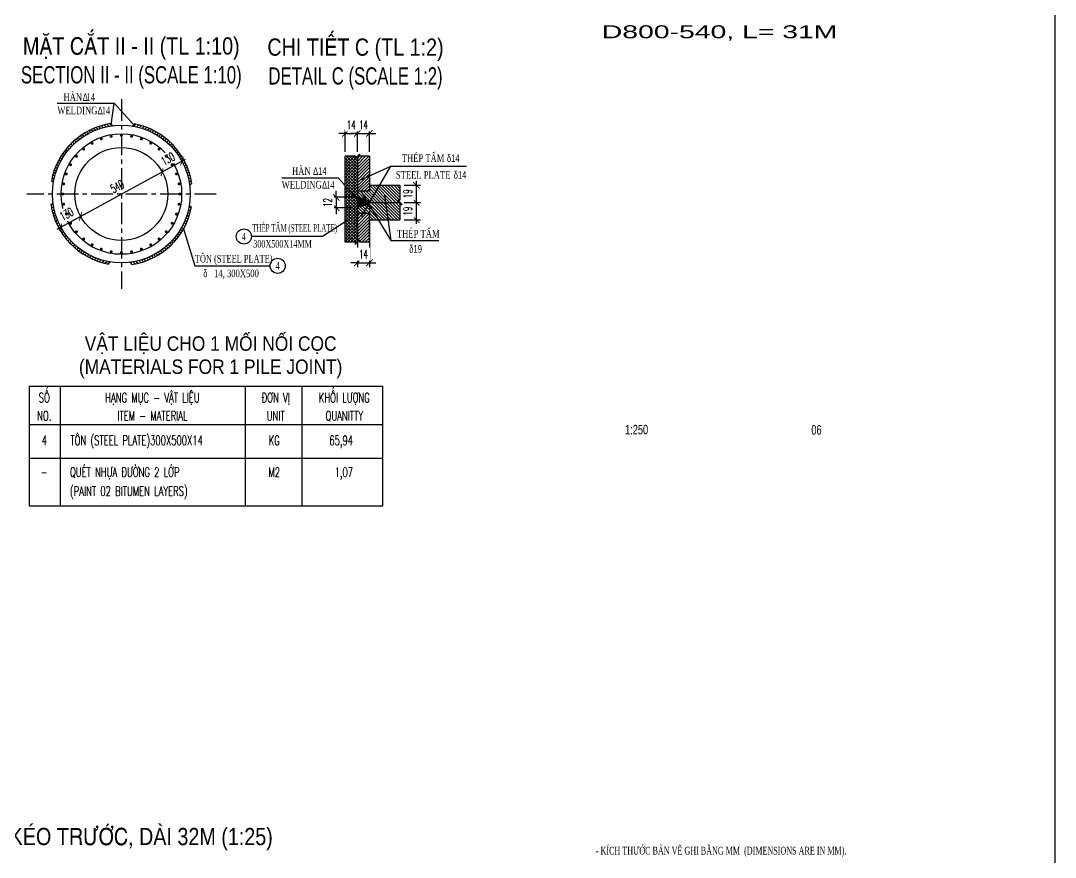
# Model space of a CAD drawing. Extents: x -687 to 808890, y -259 to 107959.
# Drawn here: x 802880 to 808890, y 96811 to 101668 of the extents above; entities that cross this region are included whole.
import ezdxf
from ezdxf.enums import TextEntityAlignment as Align

# ---------------------------------------------------------------- set-up
doc = ezdxf.new("R2010")
doc.units = 0
doc.header["$MEASUREMENT"] = 0
doc.header["$PDMODE"] = 3
doc.linetypes.add('CENTER', pattern=[2, 1.25, -0.25, 0.25, -0.25])
doc.layers.get('0').update_dxf_attribs({"color": 3, "linetype": 'CONTINUOUS'})
doc.layers.get('DEFPOINTS').update_dxf_attribs({"linetype": 'CONTINUOUS'})
for name, color, linetype in [('BORDER', 2, 'CONTINUOUS'), ('COBAN', 3, 'CONTINUOUS'), ('DIMENSION', 4, 'CONTINUOUS'), ('Hatch', 5, 'CONTINUOUS'), ('Kich thuoc', 4, 'CONTINUOUS'), ('KT', 2, 'CONTINUOUS'), ('KTHUOC', 2, 'CONTINUOUS'), ('Text', 3, 'CONTINUOUS'), ('Thep chu', 1, 'CONTINUOUS'), ('Thep dai', 6, 'CONTINUOUS'), ('Tim', 8, 'CENTER'), ('VIEN', 3, 'CONTINUOUS'), ('VL', 9, 'CONTINUOUS')]:
    doc.layers.add(name, color=color, linetype=linetype)
doc.styles.add('CMB-2', font='VHAVANB.TTF', dxfattribs={"width": 1.5, "height": 2})
doc.styles.add('DIM', font='isocp.shx')
doc.styles.add('HOA', font='VHAVAN.TTF')
doc.styles.add('Kichthuoc', font='romans.shx', dxfattribs={"width": 0.6})
doc.styles.get("Standard").update_dxf_attribs({"font": 'vntimeh.shx', "width": 0.65})
doc.styles.add('SYMBOL', font='greeks.shx', dxfattribs={"width": 0.8})
doc.styles.add('Ten', font='VHARIALN.TTF')
doc.styles.add('THUONG', font='vnsimpleh.shx', dxfattribs={"width": 0.8})
doc.dimstyles.new('10a', dxfattribs={"dimscale": 200, "dimtxt": 0.22, "dimasz": 0.12, "dimexe": 0.12, "dimexo": 0.12, "dimgap": 0.1, "dimtad": 1, "dimdec": 0, "dimlfac": 0.5, "dimzin": 0, "dimdsep": 46, "dimtxsty": 'DIM', "dimblk": 'OBLIQUE', "dimcen": 0.09, "dimdle": 0.12, "dimclrd": 4, "dimclre": 4, "dimclrt": 3, "dimadec": 0, "dimazin": 0, "dimtfac": 1, "dimtdec": 0, "dimtmove": 0, "dimatfit": 0, "dimfxl": 1, "dimtolj": 1, "dimtzin": 0, "dimarcsym": 0})
doc.dimstyles.new('25', dxfattribs={"dimscale": 250, "dimtxt": 0.22, "dimasz": 0.15, "dimexe": 0.15, "dimexo": 0.2, "dimgap": 0.1, "dimtad": 1, "dimdec": 0, "dimzin": 0, "dimdsep": 46, "dimtxsty": 'DIM', "dimblk": 'OBLIQUE', "dimcen": 0.09, "dimdle": 0.15, "dimclrt": 3, "dimadec": 0, "dimazin": 0, "dimtfac": 1, "dimtdec": 0, "dimtix": 1, "dimtmove": 1, "dimatfit": 3, "dimfxl": 1, "dimtolj": 1, "dimtzin": 0, "dimarcsym": 0})
doc.dimstyles.new('Dim 250', dxfattribs={"dimscale": 250, "dimtxt": 0.2, "dimasz": 0.15, "dimexe": 0.1, "dimexo": 0.1, "dimgap": 0.1, "dimtad": 1, "dimdec": 0, "dimlfac": -1, "dimzin": 0, "dimdsep": 46, "dimtxsty": 'Kichthuoc', "dimblk": 'ARCHTICK', "dimcen": 0.1, "dimdle": 0.1, "dimclrd": 4, "dimclre": 4, "dimclrt": 3, "dimadec": 0, "dimazin": 0, "dimtfac": 1, "dimtdec": 0, "dimtix": 1, "dimtmove": 2, "dimatfit": 3, "dimfxl": 1, "dimtfill": 1, "dimtolj": 1, "dimtzin": 0, "dimarcsym": 0})

# ---------------------------------------------------------------- blocks, each defined once
blk = doc.blocks.new('_ArchTick')
at = {"color": 0, "linetype": 'ByBlock', "const_width": 0.15}
blk.add_lwpolyline([(-0.5, -0.5), (0.5, 0.5)], dxfattribs=at)
blk = doc.blocks.new('*D436')
at = {"layer": 'DEFPOINTS', "color": 0}
for p in [(804835.7, 100640.2), (804905.7, 100620.2)]:
    blk.add_point(p, dxfattribs=at)
at = {"layer": 'Kich thuoc', "color": 4, "lineweight": -2}
for p, q in [((804835.7, 100615.2), (804835.7, 100238)), ((804905.7, 100595.2), (804905.7, 100238)), ((804835.7, 100263), (804798.2, 100263)), ((804835.7, 100263), (804905.7, 100263)), ((804905.7, 100263), (804943.2, 100263))]:
    blk.add_line(p, q, dxfattribs=at)
at = {"layer": 'Kich thuoc', "color": 4, "lineweight": -2, "xscale": 37.5, "yscale": 37.5, "zscale": 37.5}
blk.add_blockref('_ArchTick', (804835.7, 100263), dxfattribs=at)
at = {"layer": 'Kich thuoc', "color": 4, "lineweight": -2, "xscale": 37.5, "yscale": 37.5, "zscale": 37.5, "rotation": 180}
blk.add_blockref('_ArchTick', (804905.7, 100263), dxfattribs=at)
at = {"layer": 'Kich thuoc', "color": 3, "insert": (804870.7, 100313), "char_height": 50, "attachment_point": 5, "style": 'Kichthuoc', "bg_fill": 3, "box_fill_scale": 1.25, "bg_fill_color": 256, "bg_fill_true_color": 13158600, "bg_fill_transparency": 0}
blk.add_mtext('\\A1;14', dxfattribs=at)
at = {"layer": 'DEFPOINTS', "color": 0}
blk.add_point((804905.7, 100263), dxfattribs=at)
blk = doc.blocks.new('_Oblique')
at = {"color": 0, "linetype": 'ByBlock', "lineweight": -2}
blk.add_line((-0.5, -0.5), (0.5, 0.5), dxfattribs=at)
blk = doc.blocks.new('*D437')
at = {"layer": 'DEFPOINTS', "color": 0}
for p in [(804835.7, 100642.7), (804835.7, 100582)]:
    blk.add_point(p, dxfattribs=at)
at = {"layer": 'Kich thuoc', "color": 4, "lineweight": -2}
for p, q in [((804713.3, 100642.7), (804713.3, 100680.2)), ((804810.7, 100642.7), (804688.3, 100642.7)), ((804713.3, 100642.7), (804713.3, 100582)), ((804810.7, 100582), (804688.3, 100582)), ((804713.3, 100582), (804713.3, 100544.5))]:
    blk.add_line(p, q, dxfattribs=at)
at = {"layer": 'Kich thuoc', "color": 4, "lineweight": -2, "xscale": 37.5, "yscale": 37.5, "zscale": 37.5}
for p, rotation in [((804713.3, 100642.7), 270), ((804713.3, 100582), 90)]:
    blk.add_blockref('_ArchTick', p, dxfattribs=dict(at, rotation=rotation))
at = {"layer": 'Kich thuoc', "color": 3, "insert": (804663.3, 100612.3), "char_height": 50, "attachment_point": 5, "rotation": 90, "style": 'Kichthuoc', "bg_fill": 3, "box_fill_scale": 1.25, "bg_fill_color": 256, "bg_fill_true_color": 13158600, "bg_fill_transparency": 14873453}
blk.add_mtext('\\A1;12', dxfattribs=at)
at = {"layer": 'DEFPOINTS', "color": 0}
blk.add_point((804713.3, 100582), dxfattribs=at)
blk = doc.blocks.new('*D438')
at = {"layer": 'Kich thuoc', "color": 4, "lineweight": -2}
for p, q in [((805108.1, 100612.7), (805203.2, 100612.7)), ((805178.2, 100637.7), (805178.2, 100487.7)), ((805108.1, 100512.7), (805203.2, 100512.7))]:
    blk.add_line(p, q, dxfattribs=at)
at = {"layer": 'Kich thuoc', "color": 4, "lineweight": -2, "xscale": 37.5, "yscale": 37.5, "zscale": 37.5}
for p, rotation in [((805178.2, 100612.7), 90), ((805178.2, 100512.7), 270)]:
    blk.add_blockref('_ArchTick', p, dxfattribs=dict(at, rotation=rotation))
at = {"layer": 'Kich thuoc', "color": 3, "insert": (805128.2, 100562.7), "char_height": 50, "attachment_point": 5, "rotation": 90, "style": 'Kichthuoc', "bg_fill": 3, "box_fill_scale": 1.25, "bg_fill_color": 256, "bg_fill_true_color": 13158600, "bg_fill_transparency": 13434708}
blk.add_mtext('\\A1;19', dxfattribs=at)
at = {"layer": 'DEFPOINTS', "color": 0}
for p in [(805083.1, 100612.7), (805083.1, 100512.7), (805178.2, 100512.7)]:
    blk.add_point(p, dxfattribs=at)
blk = doc.blocks.new('*D439')
at = {"layer": 'Kich thuoc', "color": 4, "lineweight": -2}
for p, q in [((805178.2, 100737.7), (805178.2, 100587.7)), ((805108.1, 100712.7), (805203.2, 100712.7)), ((805108.1, 100612.7), (805203.2, 100612.7))]:
    blk.add_line(p, q, dxfattribs=at)
at = {"layer": 'Kich thuoc', "color": 4, "lineweight": -2, "xscale": 37.5, "yscale": 37.5, "zscale": 37.5}
for p, rotation in [((805178.2, 100712.7), 90), ((805178.2, 100612.7), 270)]:
    blk.add_blockref('_ArchTick', p, dxfattribs=dict(at, rotation=rotation))
at = {"layer": 'Kich thuoc', "color": 3, "insert": (805128.2, 100662.7), "char_height": 50, "attachment_point": 5, "rotation": 90, "style": 'Kichthuoc', "bg_fill": 3, "box_fill_scale": 1.25, "bg_fill_color": 256, "bg_fill_true_color": 13158600, "bg_fill_transparency": 13434708}
blk.add_mtext('\\A1;19', dxfattribs=at)
at = {"layer": 'DEFPOINTS', "color": 0}
for p in [(805083.1, 100712.7), (805083.1, 100612.7), (805178.2, 100612.7)]:
    blk.add_point(p, dxfattribs=at)
blk = doc.blocks.new('*D440')
at = {"layer": 'DEFPOINTS', "color": 0}
for p in [(804835.7, 100881.4), (804905.7, 100881.4)]:
    blk.add_point(p, dxfattribs=at)
at = {"layer": 'Kich thuoc', "color": 4, "lineweight": -2}
for p, q in [((804835.7, 100906.4), (804835.7, 101038.2)), ((804905.7, 100906.4), (804905.7, 101038.2)), ((804835.7, 101013.2), (804798.2, 101013.2)), ((804835.7, 101013.2), (804905.7, 101013.2)), ((804905.7, 101013.2), (804943.2, 101013.2))]:
    blk.add_line(p, q, dxfattribs=at)
at = {"layer": 'Kich thuoc', "color": 4, "lineweight": -2, "xscale": 37.5, "yscale": 37.5, "zscale": 37.5}
blk.add_blockref('_ArchTick', (804835.7, 101013.2), dxfattribs=at)
at = {"layer": 'Kich thuoc', "color": 4, "lineweight": -2, "xscale": 37.5, "yscale": 37.5, "zscale": 37.5, "rotation": 180}
blk.add_blockref('_ArchTick', (804905.7, 101013.2), dxfattribs=at)
at = {"layer": 'Kich thuoc', "color": 3, "insert": (804870.7, 101063.2), "char_height": 50, "attachment_point": 5, "style": 'Kichthuoc', "bg_fill": 3, "box_fill_scale": 1.25, "bg_fill_color": 256, "bg_fill_true_color": 13158600, "bg_fill_transparency": 13434708}
blk.add_mtext('\\A1;14', dxfattribs=at)
at = {"layer": 'DEFPOINTS', "color": 0}
blk.add_point((804905.7, 101013.2), dxfattribs=at)
blk = doc.blocks.new('*D441')
at = {"layer": 'DEFPOINTS', "color": 0}
for p in [(804765.7, 100881.4), (804835.7, 100881.4)]:
    blk.add_point(p, dxfattribs=at)
at = {"layer": 'Kich thuoc', "color": 4, "lineweight": -2}
for p, q in [((804765.7, 100906.4), (804765.7, 101038.2)), ((804835.7, 100906.4), (804835.7, 101038.2)), ((804765.7, 101013.2), (804728.2, 101013.2)), ((804765.7, 101013.2), (804835.7, 101013.2)), ((804835.7, 101013.2), (804873.2, 101013.2))]:
    blk.add_line(p, q, dxfattribs=at)
at = {"layer": 'Kich thuoc', "color": 4, "lineweight": -2, "xscale": 37.5, "yscale": 37.5, "zscale": 37.5}
blk.add_blockref('_ArchTick', (804765.7, 101013.2), dxfattribs=at)
at = {"layer": 'Kich thuoc', "color": 4, "lineweight": -2, "xscale": 37.5, "yscale": 37.5, "zscale": 37.5, "rotation": 180}
blk.add_blockref('_ArchTick', (804835.7, 101013.2), dxfattribs=at)
at = {"layer": 'Kich thuoc', "color": 3, "insert": (804800.7, 101063.2), "char_height": 50, "attachment_point": 5, "style": 'Kichthuoc', "bg_fill": 3, "box_fill_scale": 1.25, "bg_fill_color": 256, "bg_fill_true_color": 13158600, "bg_fill_transparency": 13430064}
blk.add_mtext('\\A1;14', dxfattribs=at)
at = {"layer": 'DEFPOINTS', "color": 0}
blk.add_point((804835.7, 101013.2), dxfattribs=at)
blk = doc.blocks.new('*D442')
at = {"layer": 'Kich thuoc', "color": 4, "lineweight": -2}
for p, q in [((803092, 100458.3), (803250, 100544.4)), ((803240, 100510.5), (803240, 100510.5)), ((803125.9, 100448.3), (803125.9, 100448.3))]:
    blk.add_line(p, q, dxfattribs=at)
at = {"layer": 'Kich thuoc', "color": 4, "lineweight": -2, "xscale": 37.5, "yscale": 37.5, "zscale": 37.5}
for p, rotation in [((803228.1, 100532.5), 28.58698925842273), ((803113.9, 100470.3), 208.5869892584228)]:
    blk.add_blockref('_ArchTick', p, dxfattribs=dict(at, rotation=rotation))
at = {"layer": 'Kich thuoc', "color": 3, "insert": (803147.1, 100545.3), "char_height": 50, "attachment_point": 5, "rotation": 28.58699, "style": 'Kichthuoc', "bg_fill": 3, "box_fill_scale": 1.25, "bg_fill_color": 256, "bg_fill_true_color": 13158600, "bg_fill_transparency": 13432128}
blk.add_mtext('\\A1;130', dxfattribs=at)
at = {"layer": 'DEFPOINTS', "color": 0}
for p in [(803228.1, 100532.5), (803228.1, 100532.5), (803113.9, 100470.3)]:
    blk.add_point(p, dxfattribs=at)
blk = doc.blocks.new('*D443')
at = {"layer": 'DEFPOINTS', "color": 0}
for p in [(803702.2, 100790.8), (803702.2, 100790.8), (803228.1, 100532.5)]:
    blk.add_point(p, dxfattribs=at)
at = {"layer": 'Kich thuoc', "color": 4, "lineweight": -2}
for p, q in [((803206.1, 100520.5), (803724.2, 100802.8)), ((803714.2, 100768.9), (803714.2, 100768.9)), ((803240, 100510.5), (803240, 100510.5))]:
    blk.add_line(p, q, dxfattribs=at)
at = {"layer": 'Kich thuoc', "color": 4, "lineweight": -2, "xscale": 37.5, "yscale": 37.5, "zscale": 37.5}
for p, rotation in [((803702.2, 100790.8), 28.58698925857877), ((803228.1, 100532.5), 208.5869892585788)]:
    blk.add_blockref('_ArchTick', p, dxfattribs=dict(at, rotation=rotation))
at = {"layer": 'Kich thuoc', "color": 3, "insert": (803441.2, 100705.6), "char_height": 50, "attachment_point": 5, "rotation": 28.58699, "style": 'Kichthuoc', "bg_fill": 3, "box_fill_scale": 1.25, "bg_fill_color": 256, "bg_fill_true_color": 13158600, "bg_fill_transparency": 1477904}
blk.add_mtext('\\A1;540', dxfattribs=at)
blk = doc.blocks.new('*D444')
at = {"layer": 'Kich thuoc', "color": 4, "lineweight": -2}
for p, q in [((803680.3, 100778.9), (803838.3, 100865)), ((803828.4, 100831.1), (803828.4, 100831.1)), ((803714.2, 100768.9), (803714.2, 100768.9))]:
    blk.add_line(p, q, dxfattribs=at)
at = {"layer": 'Kich thuoc', "color": 4, "lineweight": -2, "xscale": 37.5, "yscale": 37.5, "zscale": 37.5}
for p, rotation in [((803816.4, 100853), 28.58698925876108), ((803702.2, 100790.8), 208.5869892587611)]:
    blk.add_blockref('_ArchTick', p, dxfattribs=dict(at, rotation=rotation))
at = {"layer": 'Kich thuoc', "color": 3, "insert": (803735.4, 100865.9), "char_height": 50, "attachment_point": 5, "rotation": 28.58699, "style": 'Kichthuoc', "bg_fill": 3, "box_fill_scale": 1.25, "bg_fill_color": 256, "bg_fill_true_color": 13158600, "bg_fill_transparency": 0}
blk.add_mtext('\\A1;130', dxfattribs=at)
at = {"layer": 'DEFPOINTS', "color": 0}
for p in [(803816.4, 100853), (803816.4, 100853), (803702.2, 100790.8)]:
    blk.add_point(p, dxfattribs=at)

msp = doc.modelspace()

# ---------------------------------------------------------------- hatches: boundary and pattern name
at = {"layer": 'VL'}
h = msp.add_hatch(dxfattribs=at)
h.set_pattern_fill('ANSI31', color=256, scale=100, style=0)
h.set_pattern_definition([(45, (29899.795, -7954.975), (-8.83883476, 8.83883476), [])])
h.paths.add_polyline_path([(804905.7, 100881.4), (804848.2, 100881.4), (804848.2, 100893.9), (804835.7, 100881.4), (804835.7, 100677.7), (804905.7, 100677.7)])
h.paths.add_polyline_path([(804905.7, 100547.7), (804835.7, 100547.7), (804835.7, 100381.3), (804848.2, 100393.8), (804848.2, 100381.3), (804905.7, 100381.3)])
h = msp.add_hatch(dxfattribs=at)
h.set_pattern_fill('ANSI31', color=256, scale=100, angle=90, style=0)
h.set_pattern_definition([(135, (29899.795, -7954.975), (-8.83883476, -8.83883476), [])])
h.paths.add_polyline_path([(805083.1, 100600.2), (805095.6, 100600.2), (805083.1, 100612.7), (804905.7, 100612.7), (804905.7, 100605.2), (804835.7, 100582.7), (804835.7, 100547.7), (804905.7, 100547.7), (804905.7, 100512.7), (805083.1, 100512.7)])

# ---------------------------------------------------------------- linework, layer by layer
msp.add_circle((803465.2, 100661.7), 270)
at = {"layer": 'BORDER'}
for p, q in [((802929.6, 99546.4), (804984.4, 99546.4)), ((802929.6, 99546.4), (802929.6, 98851)), ((804984.4, 98851), (804984.4, 99546.4)), ((802929.6, 98851), (804984.4, 98851))]:
    msp.add_line(p, q, dxfattribs=at)
at = {"layer": 'COBAN'}
for p, q in [((804765.7, 100381.3), (804765.7, 100881.4)), ((804905.7, 100881.4), (804905.7, 100677.7)), ((804905.7, 100712.7), (805083.1, 100712.7)), ((804835.7, 100381.3), (804835.7, 100582.7)), ((804905.7, 100381.3), (804905.7, 100547.7))]:
    msp.add_line(p, q, dxfattribs=at)
at = {"layer": 'DIMENSION'}
for p, q in [((803110.1, 99546.4), (803110.1, 98851)), ((804187, 98851), (804187, 99546.4)), ((804515.3, 98851), (804515.3, 99546.4)), ((802929.6, 99323.6), (804984.4, 99323.6)), ((802929.6, 99129), (804984.4, 99129))]:
    msp.add_line(p, q, dxfattribs=at)
at = {"layer": 'KT'}
for p, q in [((805083.1, 100600.2), (805083.1, 100512.7)), ((804823.2, 100381.3), (804765.7, 100381.3)), ((804823.2, 100368.8), (804848.2, 100393.8)), ((804823.2, 100381.3), (804823.2, 100368.8)), ((804848.2, 100393.8), (804848.2, 100381.3)), ((804905.7, 100381.3), (804848.2, 100381.3))]:
    msp.add_line(p, q, dxfattribs=at)
msp.add_circle((804176.8, 100415.5), 44, dxfattribs=at)
at = {"layer": 'KTHUOC'}
for p, q in [((803092.2, 101189.4), (803423.7, 101189.4)), ((803892.1, 100245.2), (804329, 100245.2))]:
    msp.add_line(p, q, dxfattribs=at)
msp.add_circle((804373, 100245.2), 44, dxfattribs=at)
for points in [[(803405.4, 101071), (803407.3, 101057.5), (803420.9, 101059.2)], [(803540.3, 101068.5), (803537.8, 101055), (803524.3, 101057.3)], [(803058.3, 100736.8), (803071.8, 100734.3), (803069.5, 100720.8)], [(803874.5, 100721.4), (803861, 100719.5), (803862.7, 100705.9)], [(803872, 100586.5), (803858.5, 100589), (803860.8, 100602.5)], [(803390, 100254.8), (803392.5, 100268.3), (803406, 100266)], [(803524.9, 100252.3), (803523, 100265.9), (803509.4, 100264.1)]]:
    msp.add_solid(points, dxfattribs=at)
at = {"layer": 'Thep chu'}
msp.add_lwpolyline([(796062.4, 71239), (808889.6, 71239), (808889.6, 106534.8), (796062.4, 106534.8)], close=True, dxfattribs=at)
at = {"layer": 'Thep chu', "const_width": 8.56}
for points in [[(803291.2, 100954.3, 1), (803298.7, 100958.6, 1)], [(803344.7, 100980.1, 1), (803352.7, 100983, 1)], [(803401.8, 100996.1, 1), (803410.3, 100997.6, 1)], [(803460.9, 101002.1, 1), (803469.4, 101002.1, 1)], [(803520, 100997.6, 1), (803528.5, 100996.1, 1)], [(803577.6, 100983, 1), (803585.6, 100980.1, 1)], [(803243.1, 100919.7, 1), (803249.6, 100925.2, 1)], [(803201.6, 100877.2, 1), (803207.1, 100883.7, 1)], [(803143.8, 100774.1, 1), (803146.7, 100782.1, 1)], [(803129.2, 100716.5, 1), (803130.7, 100725, 1)], [(803799.6, 100725, 1), (803801.1, 100716.5, 1)], [(803124.8, 100657.4, 1), (803124.8, 100665.9, 1)], [(803805.6, 100665.9, 1), (803805.6, 100657.4, 1)], [(803801.1, 100606.8, 1), (803799.6, 100598.3, 1)], [(803786.5, 100549.2, 1), (803783.6, 100541.2, 1)], [(803728.7, 100446.1, 1), (803723.2, 100439.6, 1)], [(803249.6, 100398.1, 1), (803243.1, 100403.6, 1)], [(803298.7, 100364.7, 1), (803291.2, 100369, 1)], [(803639.1, 100369, 1), (803631.6, 100364.7, 1)], [(803687.2, 100403.6, 1), (803680.7, 100398.1, 1)], [(803352.7, 100340.3, 1), (803344.7, 100343.2, 1)], [(803410.3, 100325.7, 1), (803401.8, 100327.2, 1)], [(803469.4, 100321.3, 1), (803460.9, 100321.3, 1)], [(803528.5, 100327.2, 1), (803520, 100325.7, 1)], [(803585.6, 100343.2, 1), (803577.6, 100340.3, 1)]]:
    msp.add_lwpolyline(points, format="xyb", close=True, dxfattribs=at)
at = {"layer": 'Thep dai'}
msp.add_circle((803465.2, 100661.7), 350, dxfattribs=at)
at = {"layer": 'VIEN'}
for p, q in [((803405.4, 101071), (803407.3, 101057.5)), ((803537.8, 101055), (803540.3, 101068.5)), ((803071.8, 100734.3), (803058.3, 100736.8)), ((803874.5, 100721.4), (803861, 100719.5)), ((803858.5, 100589), (803872, 100586.5)), ((803392.5, 100268.3), (803390, 100254.8)), ((803524.9, 100252.3), (803523, 100265.9))]:
    msp.add_line(p, q, dxfattribs=at)

# ---------------------------------------------------------------- texts
at = {"layer": 'Text', "color": 3, "style": 'Ten'}
for s, p in [('mÆt c¾t ii - ii (TL 1:10)', (803522.8, 101471.4)), ('chi tiÕt c (TL 1:2)', (804825, 101464.8)), ('C¾t däc cäc èng btct dù øng lùc D800-540 kÐo tr\xadíc, dµi 32m (1:25)', (802202.5, 96881.3))]:
    msp.add_text(s, height=100, dxfattribs=at).set_placement(p, align=Align.CENTER)
at = {"layer": 'Text', "color": 2, "style": 'CMB-2', "width": 1.608333}
msp.add_text('D800-540, L= 31m', height=75, dxfattribs=at).set_placement((806255.7, 101566.3), (807623.9, 101566.3), align=Align.FIT)
at = {"layer": 'Text', "color": 3, "style": 'Ten', "width": 0.85}
for s, p in [('section ii - ii (scale 1:10)', (803522.8, 101304.1)), ('detail c (scale 1:2)', (804825, 101297.5))]:
    msp.add_text(s, height=100, dxfattribs=at).set_placement(p, align=Align.CENTER)
at = {"layer": 'Text'}
for s, height, width, p in [('Hµn  14', 44, 0.75, (803129.1, 101202.5)), ('welding  14', 44, 0.75, (803093.2, 101125)), ('ThÐp tÊm', 44, 0.75, (805093.6, 100848.1)), ('Hµn', 44, 0.75, (804456.5, 100773.1)), ('ThÐp tÊm (steel plate)', 44, 0.5, (804224.6, 100442.8)), ('300x500x14mm', 44, 0.7, (804231.4, 100350.5)), ('- kÝch th\xadíc b¶n vÏ ghi b»ng mm  (dimensions are in mm).', 45, 0.65, (806221, 96826.6))]:
    msp.add_text(s, height=height, dxfattribs=dict(at, width=width)).set_placement(p)
for s, height, style, width, p in [('D', 44, 'SYMBOL', 0.75, (803240.6, 101202.5)), ('D', 44, 'SYMBOL', 0.75, (803327.1, 101125)), ('d14', 44, 'SYMBOL', 0.75, (805355.7, 100848.1)), ('D14', 44, 'SYMBOL', 0.75, (804578.7, 100773.1)), ('d14', 44, 'SYMBOL', 0.75, (805395.5, 100750.8)), ('d19', 44, 'SYMBOL', 0.75, (805137.2, 100320.8)), ('d', 44, 'SYMBOL', 0.75, (803940.6, 100179)), ('t«n (steel plate)300x500x14', 55, 'THUONG', 0.65, (803169.2, 99203.8)), ('quÐt nhùa ®\xadêng 2 líp', 55, 'THUONG', 0.65, (803166.8, 99019.1)), ('(paint 02 bitumen layers)', 55, 'THUONG', 0.65, (803166.8, 98909.3))]:
    msp.add_text(s, height=height, dxfattribs=dict(at, style=style, width=width)).set_placement(p)
at = {"layer": 'Text', "width": 0.7}
for p in [(804176.8, 100415.5), (804373, 100245.2)]:
    msp.add_text('4', height=44, dxfattribs=at).set_placement(p, align=Align.MIDDLE)
at = {"layer": 'Text'}
for s, width, p in [('T«n (steel plate)', 0.6, (804117.5, 100264.1)), (' 14, 300x500', 0.75, (804127.6, 100179))]:
    msp.add_text(s, height=44, dxfattribs=dict(at, width=width)).set_placement(p, align=Align.CENTER)
for s, height, style, width, p in [('vËt liÖu cho 1 mèi nèi cäc', 83.81, 'HOA', 0.9, (803983.6, 99751.7)), ('(materials for 1 pile joint)', 83.81, 'HOA', 0.9, (803983.6, 99617.2)), ('sè', 55, 'THUONG', 0.65, (803017.3, 99451.8)), ('h¹ng môc - vËt liÖu', 55, 'THUONG', 0.65, (803645.5, 99451.8)), ('khèi l\xadîng', 55, 'THUONG', 0.65, (804760, 99451.8)), ('®¬n vÞ', 55, 'THUONG', 0.65, (804361.7, 99451.8)), ('no.', 55, 'THUONG', 0.65, (803017.3, 99346.9)), ('item - material', 55, 'THUONG', 0.65, (803645.5, 99346.9)), ('unit', 55, 'THUONG', 0.65, (804361.7, 99346.9)), ('quanitty', 55, 'THUONG', 0.65, (804760, 99346.9)), ('4', 55, 'THUONG', 0.65, (803017.3, 99203.8)), ('kg', 55, 'THUONG', 0.65, (804352.9, 99203.8)), ('-', 55, 'THUONG', 0.65, (803017.3, 99019.1)), ('m2', 55, 'THUONG', 0.65, (804352.9, 99019.1))]:
    msp.add_text(s, height=height, dxfattribs=dict(at, style=style, width=width)).set_placement(p, align=Align.CENTER)
at = {"layer": 'Text', "color": 4, "style": 'Ten', "width": 0.85}
for s, p in [('1:250', (806457.7, 99266.3)), ('06', (807502.4, 99264.7))]:
    msp.add_text(s, height=55, dxfattribs=at).set_placement(p, align=Align.CENTER)
at = {"layer": 'Text', "style": 'THUONG', "width": 0.65}
for s, p in [('65,94', (804810.9, 99203.8)), ('1,07', (804810.9, 99019.1))]:
    msp.add_text(s, height=55, dxfattribs=at).set_placement(p, align=Align.RIGHT)

# ---------------------------------------------------------------- leaders
at = {"layer": 'KTHUOC'}
for points in [[(803406.4, 101064.2), (803423.7, 101189.4)], [(803534.8, 101064.6), (803423.7, 101189.4)], [(804860.7, 100746.2), (805029.9, 100823.5)], [(804993.9, 100657.7), (805029.9, 100391.8)], [(803826.3, 100459.9), (803892.1, 100245.2)]]:
    msp.add_leader(points, dimstyle='10a', dxfattribs=at)

# ---------------------------------------------------------------- next in the draw order: dimensions: what is measured, and where the dimension line sits
at = {"layer": 'Kich thuoc'}
dim = msp.add_aligned_dim(p1=(803113.9, 100470.3), p2=(803228.1, 100532.5), distance=0, dimstyle='Dim 250', dxfattribs=at)
dim.commit()
dim.dimension.update_dxf_attribs({"geometry": '*D442', "text_midpoint": (803147.1, 100545.3)})
dim = msp.add_linear_dim(base=(804905.7, 100263), p1=(804835.7, 100640.2), p2=(804905.7, 100620.2), dimstyle='Dim 250', override={"dimlfac": 0.2}, dxfattribs=at)
dim.commit()
dim.dimension.update_dxf_attribs({"geometry": '*D436', "text_midpoint": (804870.7, 100313)})

# ---------------------------------------------------------------- next in the draw order: hatches: boundary and pattern name
at = {"layer": 'VL'}
h = msp.add_hatch(dxfattribs=at)
h.set_pattern_fill('ANSI31', color=256, scale=100, angle=90, style=0)
h.set_pattern_definition([(135, (789256.914, 102926.133), (-8.838835, -8.838835), [])])
h.paths.add_polyline_path([(804905.7, 100677.7), (804835.7, 100677.7), (804835.7, 100642.7), (804905.7, 100620.2), (804905.7, 100612.7), (805083.1, 100612.7), (805070.6, 100625.2), (805083.1, 100625.2), (805083.1, 100712.7), (804905.7, 100712.7)])

# ---------------------------------------------------------------- next in the draw order: linework, layer by layer
at = {"layer": 'COBAN'}
for p, q in [((804835.7, 100881.4), (804835.7, 100640.2)), ((804905.7, 100605.2), (804905.7, 100620.2)), ((804905.7, 100612.7), (805083.1, 100612.7)), ((804905.7, 100512.7), (805083.1, 100512.7))]:
    msp.add_line(p, q, dxfattribs=at)
at = {"layer": 'KTHUOC'}
msp.add_solid([(803055.8, 100601.9), (803069.4, 100603.8), (803067.6, 100617.4)], dxfattribs=at)
at = {"layer": 'Thep chu', "const_width": 8.56}
for points in [[(803130.7, 100598.3, 1), (803129.2, 100606.8, 1)], [(803146.7, 100541.2, 1), (803143.8, 100549.2, 1)], [(803207.1, 100439.6, 1), (803201.6, 100446.1, 1)]]:
    msp.add_lwpolyline(points, format="xyb", close=True, dxfattribs=at)
at = {"layer": 'VIEN'}
msp.add_line((803055.8, 100601.9), (803069.4, 100603.8), dxfattribs=at)

# ---------------------------------------------------------------- next in the draw order: dimensions: what is measured, and where the dimension line sits
at = {"layer": 'Kich thuoc'}
dim = msp.add_aligned_dim(p1=(803228.1, 100532.5), p2=(803702.2, 100790.8), distance=0, dimstyle='Dim 250', dxfattribs=at)
dim.commit()
dim.dimension.update_dxf_attribs({"geometry": '*D443', "text_midpoint": (803441.2, 100705.6)})

# ---------------------------------------------------------------- next in the draw order: leaders
at = {"layer": 'KTHUOC'}
for points in [[(804860.7, 100531.5), (805029.9, 100823.5), (805469.2, 100823.5)], [(804855.8, 100678.2), (805029.9, 100391.8), (805309.6, 100391.8)]]:
    msp.add_leader(points, dimstyle='10a', dxfattribs=at)

# ---------------------------------------------------------------- next in the draw order: linework, layer by layer
at = {"layer": 'Thep chu', "const_width": 8.56}
for points in [[(803168.2, 100828.1, 1), (803172.5, 100835.6, 1)], [(803172.5, 100487.7, 1), (803168.2, 100495.2, 1)], [(803762.1, 100495.2, 1), (803757.8, 100487.7, 1)]]:
    msp.add_lwpolyline(points, format="xyb", close=True, dxfattribs=at)
at = {"layer": 'Tim', "ltscale": 100}
for p, q in [((803465.2, 101211.7), (803465.2, 100111.7)), ((804015.2, 100661.7), (802915.2, 100661.7))]:
    msp.add_line(p, q, dxfattribs=at)
at = {"layer": 'VIEN'}
for start, end in [(98.30968, 169.53371), (188.30968, 259.53371), (278.30968, 349.53371)]:
    msp.add_arc((803465.2, 100661.7), 413.7, start, end, dxfattribs=at)

# ---------------------------------------------------------------- next in the draw order: dimensions: what is measured, and where the dimension line sits
at = {"layer": 'Kich thuoc'}
dim = msp.add_linear_dim(base=(804905.7, 101013.2), p1=(804835.7, 100881.4), p2=(804905.7, 100881.4), dimstyle='Dim 250', override={"dimlfac": 0.2}, dxfattribs=at)
dim.commit()
dim.dimension.update_dxf_attribs({"geometry": '*D440', "text_midpoint": (804870.7, 101063.2)})
dim = msp.add_aligned_dim(p1=(803702.2, 100790.8), p2=(803816.4, 100853), distance=0, dimstyle='Dim 250', dxfattribs=at)
dim.commit()
dim.dimension.update_dxf_attribs({"geometry": '*D444', "text_midpoint": (803735.4, 100865.9)})
dim = msp.add_linear_dim(base=(804713.3, 100582), p1=(804835.7, 100642.7), p2=(804835.7, 100582), angle=90, dimstyle='Dim 250', override={"dimlfac": 0.2}, dxfattribs=at)
dim.commit()
dim.dimension.update_dxf_attribs({"geometry": '*D437', "text_midpoint": (804663.3, 100612.3)})
dim = msp.add_linear_dim(base=(805178.2, 100512.7), p1=(805083.1, 100612.7), p2=(805083.1, 100512.7), angle=90, text='19', dimstyle='Dim 250', override={"dimlfac": 0.2}, dxfattribs=at)
dim.commit()
dim.dimension.update_dxf_attribs({"geometry": '*D438', "text_midpoint": (805128.2, 100562.7)})

# ---------------------------------------------------------------- next in the draw order: hatches: boundary and pattern name
at = {"layer": 'Hatch'}
h = msp.add_hatch(dxfattribs=at)
h.set_pattern_fill('ANSI31', color=256, scale=114.285714, style=0)
h.set_pattern_definition([(45, (800657.011, 97750.096), (-10.101525, 10.101525), [])])
h.paths.add_polyline_path([(803540.3, 101068.5), (803537.8, 101055, -0.321181), (803861, 100719.5), (803874.5, 100721.4, 0.321181)])
h.paths.add_polyline_path([(803069.4, 100603.8), (803055.8, 100601.9, 0.321181), (803390, 100254.8), (803392.5, 100268.3, -0.321181)])
h = msp.add_hatch(dxfattribs=at)
h.set_pattern_fill('ANSI31', color=256, scale=114.285714, angle=90, style=0)
h.set_pattern_definition([(135, (800657.011, 97750.096), (-10.101525, -10.101525), [])])
h.paths.add_polyline_path([(803058.3, 100736.8), (803071.8, 100734.3, -0.321181), (803407.3, 101057.5), (803405.4, 101071, 0.321181)])
h.paths.add_polyline_path([(803523, 100265.9), (803524.9, 100252.3, 0.321181), (803872, 100586.5), (803858.5, 100589, -0.321181)])
at = {"layer": 'KT'}
msp.add_hatch(color=256, dxfattribs=at).paths.add_polyline_path([(804835.7, 100642.7), (804835.7, 100582.7), (804905.7, 100605.2), (804905.7, 100620.2)])

# ---------------------------------------------------------------- next in the draw order: linework, layer by layer
msp.add_circle((803465.2, 100661.7), 400)
at = {"layer": 'COBAN'}
for p, q in [((804905.7, 100677.7), (804835.7, 100677.7)), ((804835.7, 100642.7), (804835.7, 100582.7)), ((804905.7, 100620.2), (804835.7, 100642.7)), ((804905.7, 100605.2), (804835.7, 100582.7)), ((804905.7, 100547.7), (804835.7, 100547.7))]:
    msp.add_line(p, q, dxfattribs=at)
at = {"layer": 'Thep chu', "const_width": 8.56}
for points in [[(803631.6, 100958.6, 1), (803639.1, 100954.3, 1)], [(803680.7, 100925.2, 1), (803687.2, 100919.7, 1)], [(803723.2, 100883.7, 1), (803728.7, 100877.2, 1)], [(803757.8, 100835.6, 1), (803762.1, 100828.1, 1)], [(803783.6, 100782.1, 1), (803786.5, 100774.1, 1)]]:
    msp.add_lwpolyline(points, format="xyb", close=True, dxfattribs=at)
at = {"layer": 'VIEN'}
msp.add_arc((803465.2, 100661.7), 413.7, 8.30968, 79.53371, dxfattribs=at)

# ---------------------------------------------------------------- next in the draw order: texts
at = {"layer": 'Text', "width": 0.75}
for s, p in [('welding  14', (804396.3, 100693.7)), ('ThÐp tÊm', (805065.6, 100409.3))]:
    msp.add_text(s, height=44, dxfattribs=at).set_placement(p)
at = {"layer": 'Text', "style": 'SYMBOL', "width": 0.75}
msp.add_text('D', height=44, dxfattribs=at).set_placement((804630.2, 100693.7))

# ---------------------------------------------------------------- next in the draw order: dimensions: what is measured, and where the dimension line sits
at = {"layer": 'Kich thuoc'}
dim = msp.add_linear_dim(base=(804835.7, 101013.2), p1=(804765.7, 100881.4), p2=(804835.7, 100881.4), dimstyle='Dim 250', override={"dimlfac": 0.2}, dxfattribs=at)
dim.commit()
dim.dimension.update_dxf_attribs({"geometry": '*D441', "text_midpoint": (804800.7, 101063.2)})
dim = msp.add_linear_dim(base=(805178.2, 100612.7), p1=(805083.1, 100712.7), p2=(805083.1, 100612.7), angle=90, text='19', dimstyle='Dim 250', override={"dimlfac": 0.2}, dxfattribs=at)
dim.commit()
dim.dimension.update_dxf_attribs({"geometry": '*D439', "text_midpoint": (805128.2, 100662.7)})

# ---------------------------------------------------------------- next in the draw order: leaders
at = {"layer": 'KT'}
msp.add_leader([(804802.6, 100524.3), (804633.5, 100415.5), (804220.8, 100415.5)], dimstyle='25', override={"dimtix": 0}, dxfattribs=at)
at = {"layer": 'KTHUOC'}
msp.add_leader([(804848.4, 100618), (804726.8, 100754.7), (804396.2, 100754.7)], dimstyle='10a', dxfattribs=at)

# ---------------------------------------------------------------- next in the draw order: hatches: boundary and pattern name
at = {"layer": 'VL'}
h = msp.add_hatch(dxfattribs=at)
h.set_pattern_fill('ANSI37', color=256, scale=100, style=0)
h.set_pattern_definition([(45, (789168.968, 102926.133), (-8.838835, 8.838835), []), (135, (789168.968, 102926.133), (-8.838835, -8.838835), [])])
h.paths.add_polyline_path([(804835.7, 100881.4), (804823.2, 100868.9), (804823.2, 100881.4), (804765.7, 100881.4), (804765.7, 100381.3), (804823.2, 100381.3), (804823.2, 100368.8), (804835.7, 100381.3), (804835.7, 100582.7), (804835.7, 100642.7)])

# ---------------------------------------------------------------- next in the draw order: linework, layer by layer
at = {"layer": 'KT'}
for p, q in [((804823.2, 100881.4), (804765.7, 100881.4)), ((804823.2, 100868.9), (804848.2, 100893.9)), ((804823.2, 100881.4), (804823.2, 100868.9)), ((804848.2, 100893.9), (804848.2, 100881.4)), ((804905.7, 100881.4), (804848.2, 100881.4)), ((805083.1, 100712.7), (805083.1, 100625.2)), ((805070.6, 100625.2), (805083.1, 100625.2)), ((805095.6, 100600.2), (805070.6, 100625.2)), ((805083.1, 100600.2), (805095.6, 100600.2))]:
    msp.add_line(p, q, dxfattribs=at)

# ---------------------------------------------------------------- next in the draw order: texts
at = {"layer": 'Text', "width": 0.75}
msp.add_text('steel plate', height=44, dxfattribs=at).set_placement((805059.4, 100750.8))

doc.saveas('drawing.dxf')
